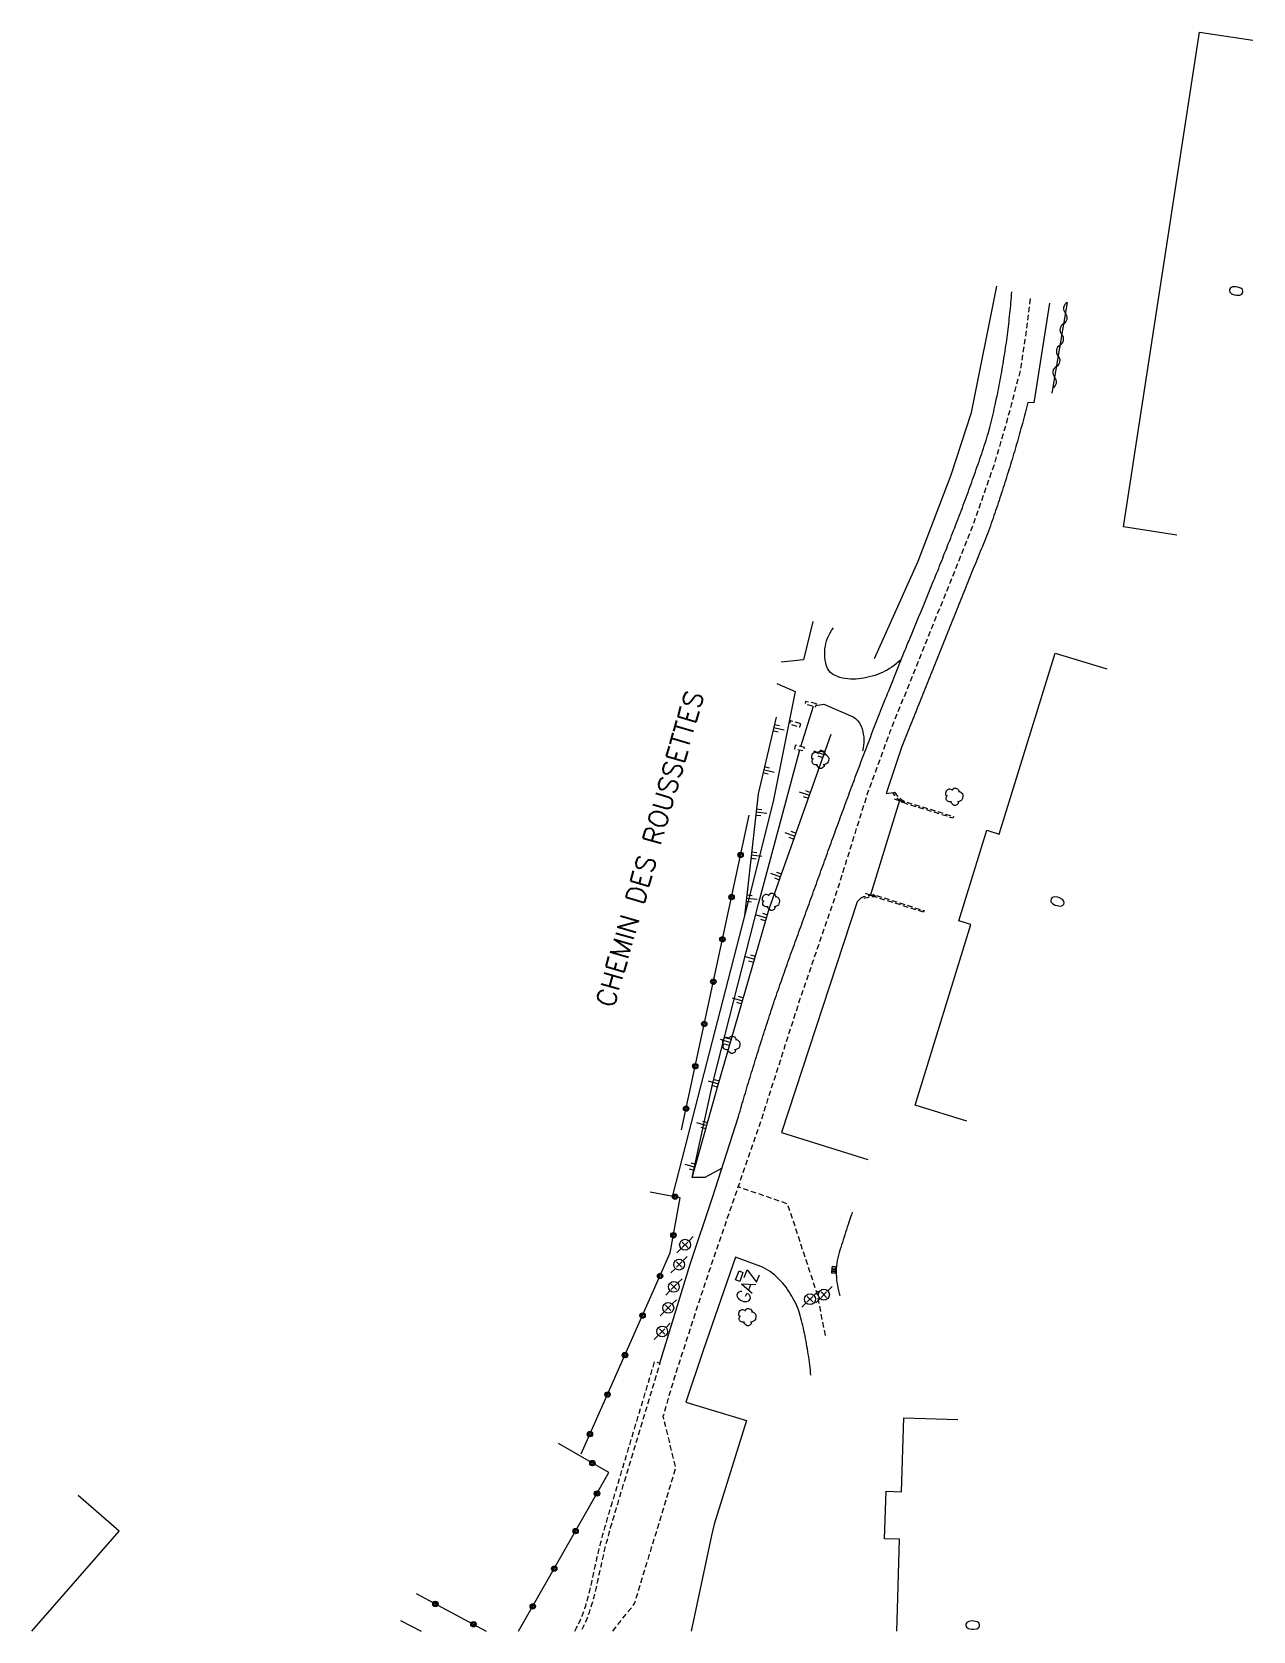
# Model space of a CAD drawing. Header units: millimetres. Extents: x 151185 to 151665, y 153000 to 153148.
# Drawn here: x 151552.3 to 151665.3, y 153000 to 153147.9 of the extents above.
import ezdxf
from ezdxf.enums import TextEntityAlignment as Align

# ---------------------------------------------------------------- set-up
doc = ezdxf.new("R2010")
doc.units = ezdxf.units.MM
doc.linetypes.add('DASHED', pattern=[0.75, 0.5, -0.25])
doc.layers.get('0').update_dxf_attribs({"linetype": 'CONTINUOUS'})
for name, color, linetype in [('W0001', 6, 'DASHED'), ('W0008', 7, 'CONTINUOUS'), ('W0100', 7, 'CONTINUOUS'), ('W0105', 7, 'CONTINUOUS'), ('W0112', 1, 'DASHED'), ('W0211', 2, 'CONTINUOUS'), ('W0300', 7, 'CONTINUOUS'), ('W0302', 3, 'CONTINUOUS'), ('W0310', 3, 'CONTINUOUS'), ('W0322', 7, 'CONTINUOUS'), ('W0400', 7, 'CONTINUOUS'), ('W0454', 7, 'CONTINUOUS'), ('W0984', 7, 'CONTINUOUS'), ('W0989', 7, 'CONTINUOUS'), ('W0991', 7, 'CONTINUOUS')]:
    doc.layers.add(name, color=color, linetype=linetype)
doc.styles.get("Standard").update_dxf_attribs({"font": 'romans.shx', "width": 0.85})

# ---------------------------------------------------------------- blocks, each defined once
blk = doc.blocks.new('t211o')
at = {"color": 0, "linetype": 'Continuous'}
for p, q in [((-0.29, 0.5), (-0.29, 0)), ((0, 1), (0, 0)), ((0.29, 0.5), (0.29, 0))]:
    blk.add_line(p, q, dxfattribs=at)
blk = doc.blocks.new('t310o')
at = {"color": 0, "linetype": 'Continuous'}
for centre, start, end in [((-0.5, 0.38), 216.8699, 323.1304), ((0.5, -0.37), 36.8699, 143.1303)]:
    blk.add_arc(centre, 0.625, start, end, dxfattribs=at)
blk = doc.blocks.new('t322o')
at = {"color": 0, "linetype": 'Continuous'}
for radius in [0.25, 0.15]:
    blk.add_circle((0, 0), radius, dxfattribs=at)
blk = doc.blocks.new('T300')
for p, q in [((-0.8, 0.51), (-0.86, 0.34)), ((-0.86, 0.34), (-0.86, 0.17)), ((-0.86, 0.17), (-0.74, 0.06)), ((-0.69, 0.63), (-0.8, 0.51)), ((-0.8, -0.06), (-0.74, 0.06)), ((-0.74, 0.06), (-0.69, 0.11)), ((-0.57, 0.69), (-0.69, 0.63)), ((-0.46, 0.69), (-0.57, 0.69)), ((-0.29, 0.63), (-0.46, 0.69)), ((-0.29, 0.63), (-0.17, 0.74)), ((-0.23, 0.57), (-0.29, 0.63)), ((-0.17, 0.74), (-0.06, 0.8)), ((-0.06, 0.8), (0.06, 0.8)), ((0.06, 0.8), (0.23, 0.74)), ((0.23, 0.74), (0.34, 0.63)), ((0.34, 0.63), (0.4, 0.51)), ((0.46, 0.46), (0.34, 0.46)), ((0.4, 0.51), (0.4, 0.46)), ((0.57, 0.4), (0.46, 0.46)), ((0.57, 0.4), (0.69, 0.29)), ((0.69, 0.29), (0.74, 0.17)), ((0.74, 0.06), (0.69, -0.17)), ((0.74, 0.17), (0.74, 0.06)), ((-0.8, -0.17), (-0.8, -0.06)), ((-0.8, -0.23), (-0.8, -0.17)), ((-0.74, -0.34), (-0.8, -0.23)), ((-0.69, -0.4), (-0.74, -0.34)), ((-0.51, -0.46), (-0.69, -0.4)), ((-0.4, -0.46), (-0.51, -0.46)), ((-0.4, -0.46), (-0.34, -0.46)), ((-0.34, -0.46), (-0.34, -0.4)), ((-0.34, -0.51), (-0.34, -0.46)), ((-0.29, -0.63), (-0.34, -0.51)), ((-0.17, -0.74), (-0.29, -0.63)), ((-0.06, -0.8), (-0.17, -0.74)), ((0.06, -0.8), (-0.06, -0.8)), ((0.17, -0.74), (0.06, -0.8)), ((0.23, -0.69), (0.17, -0.74)), ((0.29, -0.46), (0.23, -0.46)), ((0.29, -0.63), (0.23, -0.69)), ((0.46, -0.4), (0.29, -0.46)), ((0.34, -0.51), (0.29, -0.63)), ((0.34, -0.51), (0.34, -0.46)), ((0.57, -0.34), (0.46, -0.4)), ((0.63, -0.29), (0.57, -0.34)), ((0.69, -0.17), (0.63, -0.29))]:
    blk.add_line(p, q)
blk = doc.blocks.new('T454')
for p, q in [((-0.25, 0.25), (0.25, -0.25)), ((-0.25, -0.25), (0.25, 0.25)), ((0.75, 0.75), (0.375, 0.375)), ((-0.375, -0.375), (-0.75, -0.75))]:
    blk.add_line(p, q)
blk.add_ellipse((0, 0), major_axis=(0.354, 0.354), ratio=1, start_param=5.497787143782138, end_param=11.78097245096172)
blk = doc.blocks.new('T400')
for p, q in [((-0.15, 0.3), (0.15, 0.3)), ((-0.15, -0.25), (-0.15, 0.3)), ((-0.15, 0.15), (0.15, 0.15)), ((-0.15, 0), (0.15, 0)), ((0.15, 0.3), (0.15, -0.25)), ((-0.15, -0.15), (0.15, -0.15)), ((-0.15, -0.25), (-0.15, -0.3)), ((-0.15, -0.3), (0.15, -0.3)), ((0.15, -0.3), (0.15, -0.25))]:
    blk.add_line(p, q)
blk = doc.blocks.new('t105o')
for p, q in [((-0.5, 0), (0.5, 0)), ((0.5, 0), (0.2, 0.1)), ((0.5, 0), (0.2, -0.1))]:
    blk.add_line(p, q)

msp = doc.modelspace()

# ---------------------------------------------------------------- linework, layer by layer
at = {"layer": 'W0001', "flags": 128}
for points in [[(151606.06, 153000), (151608.06, 153002.53), (151611.88, 153015.07), (151610.72, 153019.86), (151611.75, 153023.43), (151613.63, 153029.23), (151615.41, 153034.59), (151617.65, 153041.08), (151619.75, 153047.15), (151623.33, 153058.31), (151626.62, 153067.89), (151629.62, 153077.47), (151631.71, 153083.19), (151634.89, 153091.14), (151637.26, 153096.96), (151639.36, 153102.24), (151641.35, 153107.92), (151642.53, 153111.95), (151643.77, 153116.64), (151644.2, 153119.47), (151644.7, 153123.35)], [(151625.71, 153027.34), (151624.99, 153031.11), (151623.93, 153034.31), (151622.23, 153039.5), (151617.65, 153041.08)]]:
    msp.add_lwpolyline(points, dxfattribs=at)
at = {"layer": 'W0008', "flags": 128}
for points in [[(151610.39, 153024.76), (151613.2, 153033.93), (151615.27, 153040.1), (151617.68, 153047.6), (151617.75, 153047.84), (151617.82, 153048.08), (151617.89, 153048.32), (151617.96, 153048.56), (151618.03, 153048.81), (151618.1, 153049.05), (151618.17, 153049.28), (151618.24, 153049.52), (151618.31, 153049.76), (151618.38, 153050), (151618.45, 153050.24), (151618.52, 153050.48), (151618.6, 153050.72), (151618.67, 153050.96), (151618.74, 153051.2), (151618.81, 153051.44), (151618.89, 153051.68), (151618.96, 153051.92), (151619.03, 153052.16), (151619.11, 153052.4), (151619.18, 153052.64), (151619.25, 153052.88), (151619.33, 153053.11), (151619.4, 153053.35), (151619.48, 153053.59), (151619.55, 153053.83), (151619.63, 153054.07), (151619.7, 153054.31), (151619.78, 153054.54), (151619.86, 153054.78), (151619.93, 153055.02), (151620.01, 153055.26), (151620.09, 153055.5), (151620.16, 153055.74), (151620.24, 153055.97), (151620.32, 153056.21), (151620.39, 153056.45), (151620.47, 153056.69), (151620.55, 153056.92), (151620.63, 153057.16), (151620.71, 153057.4), (151620.79, 153057.64), (151620.86, 153057.87), (151620.94, 153058.11), (151621.02, 153058.34), (151621.1, 153058.58), (151621.18, 153058.82), (151621.26, 153059.05), (151621.34, 153059.29), (151621.43, 153059.52), (151621.51, 153059.76), (151621.59, 153059.99), (151621.67, 153060.23), (151621.75, 153060.46), (151621.83, 153060.69), (151621.92, 153060.93), (151622, 153061.16), (151622.08, 153061.4), (151622.17, 153061.63), (151622.25, 153061.87), (151622.33, 153062.1), (151622.42, 153062.33), (151622.5, 153062.57), (151622.59, 153062.8), (151622.67, 153063.04), (151622.76, 153063.27), (151622.84, 153063.5), (151622.92, 153063.74), (151623.01, 153063.97), (151623.09, 153064.21), (151623.18, 153064.44), (151623.26, 153064.67), (151623.35, 153064.91), (151623.43, 153065.14), (151623.52, 153065.37), (151623.6, 153065.61), (151623.69, 153065.84), (151623.77, 153066.08), (151623.86, 153066.31), (151623.94, 153066.54), (151624.03, 153066.78), (151624.11, 153067.01), (151624.2, 153067.24), (151624.28, 153067.48), (151624.37, 153067.71), (151624.45, 153067.95), (151624.54, 153068.18), (151624.62, 153068.42), (151624.71, 153068.65), (151624.79, 153068.89), (151624.88, 153069.12), (151624.96, 153069.36), (151625.05, 153069.59), (151625.13, 153069.83), (151625.22, 153070.06), (151625.3, 153070.3), (151625.39, 153070.53), (151625.47, 153070.77), (151625.56, 153071), (151625.64, 153071.24), (151625.73, 153071.47), (151625.81, 153071.71), (151625.9, 153071.94), (151625.98, 153072.18), (151626.07, 153072.41), (151626.15, 153072.65), (151626.24, 153072.88), (151626.32, 153073.12), (151626.41, 153073.35), (151626.49, 153073.59), (151626.58, 153073.82), (151626.66, 153074.05), (151626.75, 153074.29), (151626.83, 153074.52), (151626.92, 153074.76), (151627.01, 153074.99), (151627.09, 153075.23), (151627.18, 153075.46), (151627.26, 153075.7), (151627.35, 153075.93), (151627.44, 153076.17), (151627.52, 153076.4), (151627.61, 153076.64), (151627.69, 153076.87), (151627.78, 153077.1), (151627.87, 153077.34), (151627.95, 153077.57), (151628.04, 153077.81), (151628.13, 153078.04), (151628.21, 153078.28), (151628.3, 153078.51), (151628.39, 153078.74), (151628.48, 153078.98), (151628.56, 153079.21), (151628.65, 153079.45), (151628.74, 153079.68), (151628.83, 153079.91), (151628.92, 153080.15), (151629, 153080.38), (151629.09, 153080.62), (151629.18, 153080.85), (151629.27, 153081.08), (151629.36, 153081.32), (151629.45, 153081.55), (151629.53, 153081.78), (151629.63, 153082.02), (151629.72, 153082.26), (151629.81, 153082.49), (151629.9, 153082.73), (151629.99, 153082.96), (151630.08, 153083.2), (151630.17, 153083.44), (151630.26, 153083.67), (151630.36, 153083.91), (151630.45, 153084.14), (151630.54, 153084.38), (151630.63, 153084.61), (151630.73, 153084.85), (151630.82, 153085.08), (151630.91, 153085.32), (151631, 153085.55), (151631.1, 153085.79), (151631.19, 153086.02), (151631.28, 153086.26), (151631.38, 153086.49), (151631.47, 153086.73), (151631.57, 153086.96), (151631.66, 153087.2), (151631.75, 153087.43), (151631.85, 153087.67), (151631.94, 153087.9), (151632.04, 153088.14), (151632.13, 153088.37), (151632.22, 153088.61), (151632.32, 153088.84), (151632.41, 153089.07), (151632.51, 153089.31), (151632.6, 153089.54), (151632.7, 153089.78), (151632.79, 153090.01), (151632.88, 153090.24), (151632.98, 153090.47), (151633.07, 153090.7), (151633.17, 153090.93), (151633.26, 153091.16), (151633.35, 153091.39), (151633.45, 153091.62), (151633.54, 153091.85), (151633.64, 153092.08), (151633.73, 153092.31), (151633.83, 153092.54), (151633.92, 153092.77), (151634.02, 153093), (151634.11, 153093.23), (151634.21, 153093.46), (151634.3, 153093.69), (151634.4, 153093.92), (151634.5, 153094.15), (151634.59, 153094.38), (151634.69, 153094.61), (151634.78, 153094.84), (151634.88, 153095.07), (151634.97, 153095.3), (151635.07, 153095.53), (151635.16, 153095.76), (151635.26, 153095.99), (151635.35, 153096.22), (151635.44, 153096.45), (151635.54, 153096.68), (151635.63, 153096.91), (151635.72, 153097.14), (151635.82, 153097.37), (151635.91, 153097.6), (151636, 153097.83), (151636.1, 153098.06), (151636.19, 153098.29), (151636.28, 153098.53), (151636.37, 153098.76), (151636.47, 153098.99), (151636.56, 153099.23), (151636.65, 153099.46), (151636.74, 153099.69), (151636.84, 153099.93), (151636.93, 153100.16), (151637.02, 153100.39), (151637.11, 153100.63), (151637.21, 153100.86), (151637.3, 153101.09), (151637.39, 153101.33), (151637.48, 153101.56), (151637.57, 153101.79), (151637.67, 153102.03), (151637.76, 153102.26), (151637.85, 153102.5), (151637.94, 153102.73), (151638.03, 153102.96), (151638.12, 153103.2), (151638.21, 153103.43), (151638.3, 153103.67), (151638.39, 153103.9), (151638.47, 153104.14), (151638.56, 153104.37), (151638.65, 153104.61), (151638.74, 153104.84), (151638.82, 153105.08), (151638.91, 153105.31), (151638.99, 153105.55), (151639.08, 153105.79), (151639.16, 153106.02), (151639.25, 153106.26), (151639.33, 153106.5), (151639.42, 153106.74), (151639.5, 153106.98), (151639.59, 153107.22), (151639.67, 153107.46), (151639.76, 153107.7), (151639.84, 153107.94), (151639.93, 153108.18), (151640.01, 153108.42), (151640.09, 153108.66), (151640.17, 153108.9), (151640.25, 153109.14), (151640.34, 153109.38), (151640.41, 153109.62), (151640.49, 153109.87), (151640.57, 153110.11), (151640.64, 153110.35), (151640.71, 153110.6), (151640.79, 153110.84), (151640.86, 153111.09), (151640.92, 153111.33), (151640.99, 153111.58), (151641.05, 153111.82), (151641.11, 153112.07), (151641.17, 153112.32), (151641.22, 153112.56), (151641.28, 153112.8), (151641.33, 153113.04), (151641.39, 153113.29), (151641.44, 153113.53), (151641.49, 153113.77), (151641.54, 153114.02), (151641.6, 153114.26), (151641.65, 153114.5), (151641.69, 153114.75), (151641.74, 153114.99), (151641.79, 153115.24), (151641.84, 153115.48), (151641.88, 153115.73), (151641.93, 153115.97), (151641.97, 153116.22), (151642.02, 153116.46), (151642.06, 153116.7), (151642.1, 153116.95), (151642.14, 153117.2), (151642.18, 153117.44), (151642.22, 153117.69), (151642.26, 153117.93), (151642.3, 153118.18), (151642.34, 153118.42), (151642.37, 153118.67), (151642.41, 153118.91), (151642.45, 153119.16), (151642.48, 153119.41), (151642.51, 153119.65), (151642.55, 153119.9), (151642.58, 153120.15), (151642.61, 153120.39), (151642.64, 153120.64), (151642.67, 153120.89), (151642.7, 153121.13), (151642.72, 153121.38), (151642.75, 153121.63), (151642.78, 153121.88), (151642.8, 153122.12), (151642.83, 153122.37), (151642.85, 153122.62), (151642.87, 153122.87), (151642.9, 153123.12), (151642.92, 153123.36), (151642.94, 153123.61), (151642.96, 153123.86)], [(151646.45, 153122.83), (151645, 153113.6), (151644.44, 153113.62), (151644.38, 153113.38), (151644.32, 153113.14), (151644.25, 153112.9), (151644.19, 153112.66), (151644.13, 153112.42), (151644.06, 153112.18), (151644, 153111.94), (151643.93, 153111.7), (151643.87, 153111.46), (151643.8, 153111.22), (151643.73, 153110.98), (151643.67, 153110.75), (151643.6, 153110.51), (151643.53, 153110.27), (151643.47, 153110.03), (151643.4, 153109.79), (151643.33, 153109.55), (151643.26, 153109.31), (151643.19, 153109.08), (151643.12, 153108.84), (151643.05, 153108.6), (151642.98, 153108.36), (151642.91, 153108.12), (151642.83, 153107.89), (151642.76, 153107.65), (151642.69, 153107.41), (151642.61, 153107.18), (151642.54, 153106.94), (151642.47, 153106.7), (151642.39, 153106.47), (151642.32, 153106.23), (151642.24, 153105.99), (151642.17, 153105.76), (151642.09, 153105.52), (151642.01, 153105.28), (151641.93, 153105.05), (151641.86, 153104.81), (151641.78, 153104.58), (151641.7, 153104.34), (151641.62, 153104.11), (151641.54, 153103.87), (151641.46, 153103.64), (151641.38, 153103.4), (151641.3, 153103.17), (151641.22, 153102.93), (151641.14, 153102.7), (151641.05, 153102.46), (151640.97, 153102.22), (151640.88, 153101.98), (151640.79, 153101.74), (151640.7, 153101.5), (151640.61, 153101.26), (151640.51, 153101.02), (151640.42, 153100.79), (151640.33, 153100.55), (151640.23, 153100.31), (151640.13, 153100.08), (151640.04, 153099.84), (151639.94, 153099.61), (151639.84, 153099.37), (151639.75, 153099.13), (151639.65, 153098.9), (151639.55, 153098.66), (151639.45, 153098.43), (151639.36, 153098.19), (151639.26, 153097.96), (151639.16, 153097.72), (151639.07, 153097.48), (151638.97, 153097.25), (151638.88, 153097.02), (151638.79, 153096.79), (151638.7, 153096.55), (151638.61, 153096.32), (151638.51, 153096.09), (151638.42, 153095.86), (151638.33, 153095.63), (151638.24, 153095.4), (151638.15, 153095.17), (151638.05, 153094.94), (151637.96, 153094.71), (151637.87, 153094.48), (151637.78, 153094.25), (151637.68, 153094.02), (151637.59, 153093.79), (151637.5, 153093.56), (151637.41, 153093.33), (151637.32, 153093.1), (151637.22, 153092.87), (151637.13, 153092.64), (151637.04, 153092.41), (151636.95, 153092.18), (151636.86, 153091.95), (151636.76, 153091.72), (151636.67, 153091.48), (151636.58, 153091.25), (151636.49, 153091.02), (151636.39, 153090.79), (151636.3, 153090.56), (151636.21, 153090.33), (151636.12, 153090.1), (151636.02, 153089.87), (151635.93, 153089.64), (151635.84, 153089.41), (151635.75, 153089.18), (151635.66, 153088.95), (151635.56, 153088.72), (151635.47, 153088.49), (151635.38, 153088.26), (151635.29, 153088.03), (151635.19, 153087.8), (151635.1, 153087.57), (151635.01, 153087.34), (151634.92, 153087.11), (151634.82, 153086.88), (151634.73, 153086.65), (151634.64, 153086.42), (151634.55, 153086.19), (151634.45, 153085.96), (151634.36, 153085.73), (151634.27, 153085.5), (151634.18, 153085.26), (151634.08, 153085.03), (151633.99, 153084.8), (151633.9, 153084.57), (151633.81, 153084.34), (151633.71, 153084.11), (151633.62, 153083.88), (151633.53, 153083.65), (151633.43, 153083.42), (151633.34, 153083.19), (151633.25, 153082.96), (151633.16, 153082.73), (151633.06, 153082.5), (151632.97, 153082.27), (151632.88, 153082.04), (151632.79, 153081.81), (151631.34, 153077.48), (151632, 153077.56)], [(151624.55, 153093.38), (151623.69, 153089.83), (151621.61, 153089.63)], [(151632.66, 153089.81), (151632.47, 153089.64), (151632.27, 153089.47), (151632.07, 153089.31), (151631.87, 153089.16), (151631.65, 153089.02), (151631.44, 153088.89), (151631.21, 153088.77), (151630.99, 153088.66), (151630.75, 153088.56), (151630.52, 153088.47), (151630.27, 153088.39), (151630.03, 153088.31), (151629.77, 153088.25), (151629.52, 153088.2), (151629.28, 153088.15), (151629.03, 153088.11), (151628.78, 153088.07), (151628.53, 153088.05), (151628.28, 153088.04), (151628.04, 153088.04), (151627.79, 153088.06), (151627.55, 153088.09), (151627.3, 153088.14), (151627.06, 153088.21), (151626.82, 153088.29), (151626.57, 153088.4), (151626.36, 153088.52), (151626.18, 153088.66), (151626.02, 153088.83), (151625.9, 153089.04), (151625.81, 153089.27), (151625.75, 153089.54), (151625.7, 153089.81), (151625.66, 153090.07), (151625.65, 153090.33), (151625.65, 153090.59), (151625.67, 153090.85), (151625.71, 153091.1), (151625.76, 153091.35), (151625.83, 153091.6), (151625.92, 153091.84), (151626.03, 153092.08), (151626.15, 153092.32), (151626.29, 153092.55), (151626.45, 153092.78)], [(151621.21, 153087.63), (151622.92, 153086.9), (151620.88, 153076.73), (151618.23, 153066.14), (151614.21, 153050.61), (151611.56, 153040.29)], [(151623.43, 153081.8), (151624.61, 153085.55)], [(151624.84, 153085.6), (151625.58, 153085.73), (151628.28, 153084.55), (151628.51, 153084.39), (151628.72, 153084.19), (151628.88, 153083.96), (151629.01, 153083.7), (151629.1, 153083.45), (151629.17, 153083.2), (151629.22, 153082.95), (151629.26, 153082.7), (151629.27, 153082.45), (151629.27, 153082.19), (151629.24, 153081.94), (151629.2, 153081.68), (151629.13, 153081.42)], [(151616.15, 153042.8), (151614.56, 153041.94), (151613.39, 153041.94), (151615.29, 153050.72), (151619.51, 153067.26), (151623.34, 153081.5), (151623.34, 153081.5)], [(151629.05, 153067.86), (151628.64, 153067.45), (151621.64, 153046.1), (151629.64, 153043.61)], [(151628.2, 153038.74), (151628.12, 153038.51), (151628.04, 153038.28), (151627.96, 153038.05), (151627.88, 153037.82), (151627.81, 153037.59), (151627.73, 153037.35), (151627.66, 153037.12), (151627.58, 153036.89), (151627.51, 153036.66), (151627.44, 153036.42), (151627.37, 153036.19), (151627.29, 153035.95), (151627.21, 153035.71), (151627.14, 153035.47), (151627.06, 153035.24), (151626.99, 153035), (151626.92, 153034.75), (151626.86, 153034.51), (151626.8, 153034.27), (151626.76, 153034.02), (151626.73, 153033.76), (151626.71, 153033.51), (151626.71, 153033.25), (151626.71, 153033), (151626.73, 153032.74), (151626.75, 153032.49), (151626.78, 153032.24), (151626.82, 153032), (151626.86, 153031.75), (151626.92, 153031.51), (151626.98, 153031.26), (151627.04, 153031.02)], [(151624.37, 153023.65), (151624.35, 153023.9), (151624.32, 153024.14), (151624.29, 153024.39), (151624.26, 153024.63), (151624.23, 153024.87), (151624.2, 153025.12), (151624.17, 153025.36), (151624.13, 153025.61), (151624.09, 153025.85), (151624.06, 153026.09), (151624.01, 153026.33), (151623.97, 153026.58), (151623.93, 153026.82), (151623.88, 153027.06), (151623.83, 153027.3), (151623.78, 153027.54), (151623.73, 153027.78), (151623.68, 153028.02), (151623.62, 153028.26), (151623.57, 153028.49), (151623.51, 153028.72), (151623.45, 153028.95), (151623.39, 153029.18), (151623.32, 153029.4), (151623.25, 153029.63), (151623.16, 153029.85), (151623.07, 153030.07), (151622.97, 153030.3), (151622.86, 153030.52), (151622.74, 153030.74), (151622.62, 153030.96), (151622.49, 153031.17), (151622.36, 153031.38), (151622.22, 153031.59), (151622.07, 153031.79), (151621.92, 153031.99), (151621.75, 153032.2), (151621.57, 153032.39), (151621.39, 153032.59), (151621.19, 153032.77), (151620.99, 153032.94), (151620.78, 153033.11), (151620.59, 153033.25), (151620.39, 153033.38), (151620.18, 153033.51), (151619.97, 153033.62), (151619.75, 153033.72), (151617.4, 153034.57), (151614.41, 153025.96), (151612.79, 153021.18), (151618.41, 153019.48), (151615.44, 153009.89), (151615.19, 153008.83), (151613.3, 153000)], [(151586.41, 153000.98), (151588.31, 153000)]]:
    msp.add_lwpolyline(points, dxfattribs=at)
at = {"layer": 'W0100', "flags": 128}
for points in [[(151658.21, 153101.37), (151653.27, 153102.13), (151660.32, 153147.9), (151665.26, 153147.14)], [(151638.78, 153047.16), (151634.01, 153048.63), (151639.17, 153065.35), (151638.05, 153065.7), (151640.64, 153074.07), (151641.77, 153073.71), (151646.95, 153090.46), (151651.73, 153088.99)], [(151632.56, 153076.83), (151629.87, 153068.08)], [(151632.31, 153000), (151632.37, 153002.01), (151632.57, 153008.5), (151631.19, 153008.54), (151631.32, 153012.93), (151632.76, 153012.88), (151632.97, 153019.71), (151637.96, 153019.56)], [(151552.33, 153000), (151560.38, 153009.25), (151556.61, 153012.53)]]:
    msp.add_lwpolyline(points, dxfattribs=at)
msp.add_lwpolyline([(151617.41, 153032.48), (151617.74, 153033.31), (151618.09, 153033.17), (151617.79, 153032.34)], close=True, dxfattribs=at)
at = {"layer": 'W0112', "flags": 128}
for points in [[(151624.88, 153085.76), (151623.87, 153085.99), (151623.82, 153085.73), (151624.82, 153085.51)], [(151623.43, 153083.91), (151622.47, 153084.19), (151622.39, 153083.9), (151623.35, 153083.62)], [(151623.77, 153081.72), (151622.92, 153081.92), (151622.85, 153081.61), (151623.7, 153081.42)], [(151632.11, 153077.6), (151632.25, 153077.37), (151632.42, 153077.18), (151632.58, 153077.04), (151632.75, 153076.91), (151632.93, 153076.8), (151633.12, 153076.71), (151637.56, 153075.34), (151637.51, 153075.19), (151633.06, 153076.56), (151632.86, 153076.67), (151632.67, 153076.78), (151632.48, 153076.92), (151632.31, 153077.07), (151632.13, 153077.28), (151631.98, 153077.51)], [(151634.8, 153066.48), (151630.38, 153067.88), (151630.19, 153067.9), (151630, 153067.9), (151629.77, 153067.87), (151629.55, 153067.83), (151629.33, 153067.78), (151629.1, 153067.71), (151629.05, 153067.86), (151629.28, 153067.94), (151629.51, 153067.99), (151629.75, 153068.04), (151629.99, 153068.06), (151630.2, 153068.07), (151630.42, 153068.04), (151634.85, 153066.63)]]:
    msp.add_lwpolyline(points, close=True, dxfattribs=at)
msp.add_lwpolyline([(151602.54, 153000), (151602.57, 153000.05), (151602.69, 153000.28), (151602.81, 153000.5), (151602.92, 153000.72), (151603.03, 153000.95), (151603.13, 153001.18), (151603.22, 153001.41), (151603.31, 153001.64), (151603.39, 153001.87), (151603.47, 153002.1), (151603.54, 153002.34), (151603.61, 153002.57), (151603.68, 153002.81), (151603.75, 153003.04), (151603.81, 153003.28), (151603.87, 153003.52), (151603.93, 153003.76), (151603.99, 153004), (151604.05, 153004.25), (151604.1, 153004.49), (151604.16, 153004.73), (151604.21, 153004.98), (151604.26, 153005.22), (151604.31, 153005.47), (151604.37, 153005.71, -0.000077), (151604.37, 153005.71), (151604.42, 153005.96), (151604.47, 153006.21), (151604.53, 153006.45), (151604.58, 153006.7), (151604.64, 153006.95), (151604.7, 153007.2), (151604.75, 153007.44), (151604.81, 153007.69), (151604.88, 153007.94), (151604.94, 153008.19), (151605.01, 153008.43), (151605.08, 153008.68), (151605.14, 153008.93), (151605.21, 153009.17), (151605.28, 153009.42), (151605.35, 153009.66), (151605.42, 153009.91), (151605.49, 153010.16), (151605.56, 153010.4), (151605.63, 153010.65), (151605.7, 153010.89), (151605.78, 153011.14), (151605.85, 153011.38), (151605.92, 153011.63), (151606, 153011.87), (151606.07, 153012.11), (151609.93, 153024.93), (151610.41, 153024.78), (151606.54, 153011.97), (151606.47, 153011.73), (151606.39, 153011.48), (151606.32, 153011.24), (151606.25, 153011), (151606.18, 153010.75), (151606.11, 153010.51), (151606.03, 153010.26), (151605.96, 153010.02), (151605.89, 153009.78), (151605.82, 153009.53), (151605.76, 153009.29), (151605.69, 153009.04), (151605.62, 153008.8), (151605.55, 153008.55), (151605.49, 153008.31), (151605.42, 153008.06), (151605.36, 153007.82), (151605.29, 153007.57), (151605.23, 153007.33), (151605.18, 153007.08), (151605.12, 153006.84), (151605.06, 153006.59), (151605.01, 153006.35), (151604.96, 153006.1), (151604.9, 153005.86), (151604.85, 153005.61), (151604.8, 153005.36), (151604.74, 153005.12), (151604.69, 153004.87), (151604.64, 153004.63), (151604.58, 153004.38), (151604.53, 153004.13), (151604.47, 153003.89), (151604.41, 153003.65), (151604.35, 153003.4), (151604.29, 153003.16), (151604.22, 153002.91), (151604.16, 153002.67), (151604.09, 153002.43), (151604.01, 153002.19), (151603.94, 153001.95), (151603.86, 153001.71), (151603.77, 153001.47), (151603.68, 153001.23), (151603.58, 153000.98), (151603.48, 153000.75), (151603.36, 153000.51), (151603.25, 153000.27), (151603.13, 153000.04), (151603.1, 153000)], format="xyb", dxfattribs=at)
at = {"layer": 'W0211', "flags": 128}
for points in [[(151621.15, 153084.52), (151619.48, 153077.44), (151618.24, 153066.14)], [(151613.39, 153041.94), (151615.8, 153050.53), (151620.52, 153066.81), (151626.24, 153082.95)]]:
    msp.add_lwpolyline(points, dxfattribs=at)
at = {"layer": 'W0302', "flags": 128}
msp.add_lwpolyline([(151630.24, 153089.96), (151634.29, 153098.97), (151637.35, 153106.93), (151639.24, 153112.72), (151641.56, 153124.4)], dxfattribs=at)
at = {"layer": 'W0310', "flags": 128}
msp.add_lwpolyline([(151648.07, 153122.87), (151646.66, 153114.5)], dxfattribs=at)
at = {"layer": 'W0322', "flags": 128}
for points in [[(151612.41, 153046.37), (151618.66, 153075.47)], [(151603.12, 153016.38), (151611.37, 153034.98), (151612.27, 153040.08), (151609.52, 153040.59)], [(151597.34, 153000), (151605.69, 153014.66), (151601.03, 153017.33)], [(151587.87, 153003.46), (151594.33, 153000)]]:
    msp.add_lwpolyline(points, dxfattribs=at)

# ---------------------------------------------------------------- block references
at = {"layer": 'W0105'}
for p, rotation in [((151632.56, 153076.83), 342.1881142570548), ((151629.87, 153068.08), 342.1108845428028)]:
    msp.add_blockref('t105o', p, dxfattribs=dict(at, rotation=rotation))
at = {"layer": 'W0211'}
for p, rotation in [((151620.92, 153083.55), 256.6643046043451), ((151625.57, 153081.07), 70.501595917592), ((151620, 153079.65), 256.6643046043451), ((151624.24, 153077.3), 70.501595917592), ((151619.29, 153075.73), 263.7410698753236), ((151622.9, 153073.53), 70.501595917592), ((151618.85, 153071.75), 263.7410698753236), ((151621.57, 153069.76), 70.501595917592), ((151618.41, 153067.77), 263.7410698753236), ((151620.28, 153065.97), 73.81815384727791), ((151619.17, 153062.13), 73.81815384727791), ((151618.05, 153058.29), 73.81815384727791), ((151616.94, 153054.45), 73.81815384727791), ((151615.82, 153050.61), 73.81815384727791), ((151614.74, 153046.76), 74.3033944214707), ((151613.66, 153042.9), 74.3033944214707)]:
    msp.add_blockref('t211o', p, dxfattribs=dict(at, rotation=rotation))
at = {"layer": 'W0300'}
for p in [(151625.29, 153080.58), (151637.69, 153077.17), (151620.73, 153067.44), (151617.07, 153054.21), (151618.55, 153029.03)]:
    msp.add_blockref('T300', p, dxfattribs=at)
at = {"layer": 'W0310', "rotation": 260.4181066121328}
for p in [(151647.9, 153121.89), (151647.57, 153119.92), (151647.24, 153117.94), (151646.91, 153115.97)]:
    msp.add_blockref('t310o', p, dxfattribs=at)
at = {"layer": 'W0322'}
for p, rotation in [((151617.87, 153071.79), 77.89148372873889), ((151617.03, 153067.88), 77.89148372873889), ((151616.19, 153063.97), 77.89148372873889), ((151615.35, 153060.06), 77.89148372873889), ((151614.51, 153056.15), 77.89148372873889), ((151613.67, 153052.24), 77.89148372873889), ((151612.83, 153048.32), 77.89148372873889), ((151611.81, 153040.17), 169.5136846286982), ((151611.66, 153036.61), 79.98420681805482), ((151610.42, 153032.84), 66.0759140242262), ((151608.8, 153029.18), 66.0759140242262), ((151607.18, 153025.52), 66.0759140242262), ((151605.56, 153021.87), 66.0759140242262), ((151603.93, 153018.21), 66.0759140242262), ((151604.16, 153015.53), 150.2129613812087), ((151604.59, 153012.72), 60.3289073070139), ((151602.61, 153009.24), 60.3289073070139), ((151600.63, 153005.76), 60.3289073070139), ((151589.64, 153002.51), 331.8329666195784), ((151598.65, 153002.29), 60.3289073070139), ((151593.16, 153000.63), 331.8329666195784)]:
    msp.add_blockref('t322o', p, dxfattribs=dict(at, rotation=rotation))
at = {"layer": 'W0400', "rotation": 178.7396409935389}
msp.add_blockref('T400', (151626.48, 153033.4), dxfattribs=at)
at = {"layer": 'W0454'}
for p in [(151612.73, 153035.73), (151612.18, 153033.89), (151611.7, 153031.83), (151611.18, 153029.89), (151624.29, 153030.69), (151625.58, 153031.11), (151610.62, 153027.71)]:
    msp.add_blockref('T454', p, dxfattribs=at)

# ---------------------------------------------------------------- texts
at = {"layer": 'W0984'}
msp.add_text('GAZ', height=1.25, rotation=68.3585, dxfattribs=at).set_placement((151618.52, 153031.86), align=Align.MIDDLE)
at = {"layer": 'W0989'}
msp.add_text('CHEMIN DES ROUSSETTES', height=1.75, rotation=73.9535, dxfattribs=at).set_placement((151609.47, 153072.35), align=Align.MIDDLE)
at = {"layer": 'W0991'}
for rotation, p in [(81.2415, (151663.71, 153123.95)), (72.8005, (151647.17, 153067.48)), (88.1219, (151639.34, 153000.55))]:
    msp.add_text('0', height=1.25, rotation=rotation, dxfattribs=at).set_placement(p, align=Align.MIDDLE)

doc.saveas('drawing.dxf')
